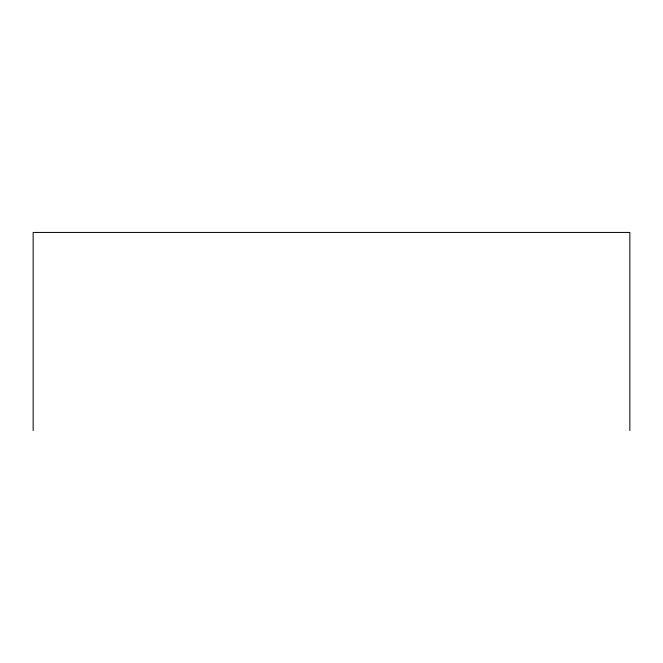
<?xml version="1.0" encoding="UTF-8"?>
<svg xmlns="http://www.w3.org/2000/svg" width="663" height="663" viewBox="0 0 663 663"><rect width="100%" height="100%" fill="white"/><g stroke="black" fill="none" stroke-linecap="round" stroke-linejoin="round"><path stroke-width="0.99" d="M629.85 430.56L629.85 232.44L33.15 232.44L33.15 430.56"/></g></svg>
